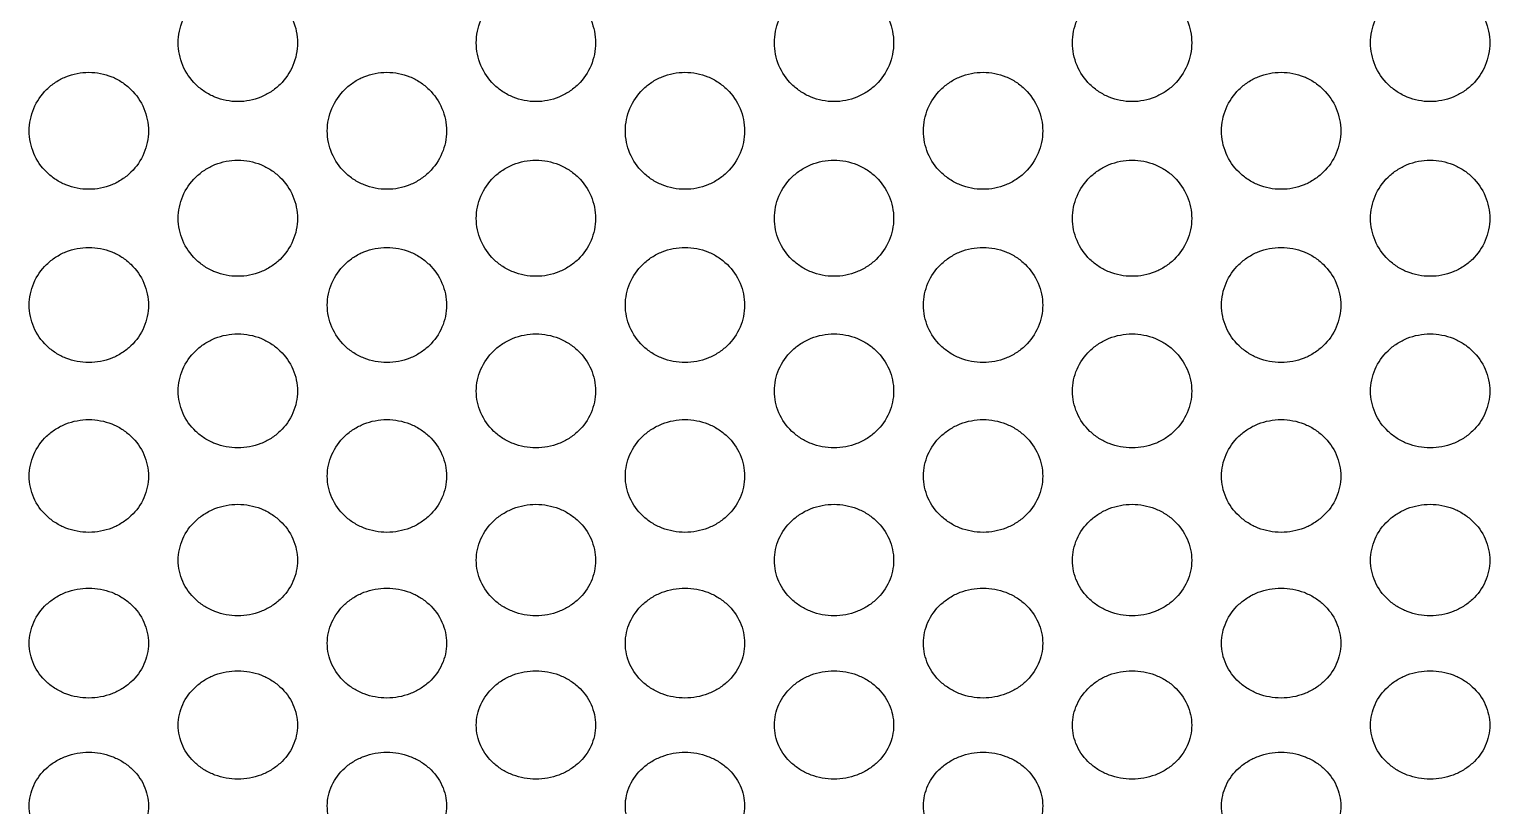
# Model space of a CAD drawing. Header units: millimetres. Extents: x 324 to 7054, y -67 to 2159.
# Drawn here: x 1766 to 1864, y 1424.6 to 1476.7 of the extents above; entities that cross this region are included whole.
import ezdxf

# ---------------------------------------------------------------- set-up
doc = ezdxf.new("R2010")
doc.units = ezdxf.units.MM
doc.header["$LTSCALE"] = 153.67
doc.layers.add('02___PRT_ALL_AXES', color=7, linetype='CONTINUOUS')

msp = doc.modelspace()

# ---------------------------------------------------------------- linework, layer by layer
at = {"layer": '02___PRT_ALL_AXES', "linetype": 'Continuous'}
for points in [[(1780.03476, 1471.86981), (1779.76893, 1471.87016), (1779.24531, 1471.92122), (1778.48961, 1472.14832), (1777.79947, 1472.51228), (1776.98616, 1473.16877), (1776.24385, 1474.26208), (1775.9302, 1475.81842), (1776.24394, 1477.3732), (1776.98437, 1478.47077), (1777.79615, 1479.13146), (1778.48659, 1479.49916), (1779.24381, 1479.72901), (1779.76846, 1479.78069), (1780.03476, 1479.78103)], [(1780.03476, 1479.78103), (1780.30058, 1479.78069), (1780.8242, 1479.7292), (1781.5799, 1479.5003), (1782.27004, 1479.13368), (1783.08335, 1478.47299), (1783.82566, 1477.37442), (1784.13932, 1475.81547), (1783.82557, 1474.2633), (1783.08514, 1473.17098), (1782.27336, 1472.51449), (1781.58292, 1472.14945), (1780.8257, 1471.92141), (1780.30105, 1471.87015), (1780.03476, 1471.86981)], [(1800.03476, 1471.86981), (1799.76893, 1471.87016), (1799.24531, 1471.92122), (1798.48961, 1472.14832), (1797.79947, 1472.51228), (1796.98616, 1473.16877), (1796.24385, 1474.26208), (1795.9302, 1475.81842), (1796.24394, 1477.3732), (1796.98437, 1478.47077), (1797.79615, 1479.13146), (1798.48659, 1479.49916), (1799.24381, 1479.72901), (1799.76846, 1479.78069), (1800.03476, 1479.78103)], [(1800.03476, 1479.78103), (1800.30058, 1479.78069), (1800.8242, 1479.7292), (1801.5799, 1479.5003), (1802.27004, 1479.13368), (1803.08335, 1478.47299), (1803.82566, 1477.37442), (1804.13932, 1475.81547), (1803.82557, 1474.2633), (1803.08514, 1473.17098), (1802.27336, 1472.51449), (1801.58292, 1472.14945), (1800.8257, 1471.92141), (1800.30105, 1471.87015), (1800.03476, 1471.86981)], [(1820.03476, 1471.86981), (1819.76893, 1471.87016), (1819.24531, 1471.92122), (1818.48961, 1472.14832), (1817.79947, 1472.51228), (1816.98616, 1473.16877), (1816.24385, 1474.26208), (1815.9302, 1475.81842), (1816.24394, 1477.3732), (1816.98437, 1478.47077), (1817.79615, 1479.13146), (1818.48659, 1479.49916), (1819.24381, 1479.72901), (1819.76846, 1479.78069), (1820.03476, 1479.78103)], [(1820.03476, 1479.78103), (1820.30058, 1479.78069), (1820.8242, 1479.7292), (1821.5799, 1479.5003), (1822.27004, 1479.13368), (1823.08335, 1478.47299), (1823.82566, 1477.37442), (1824.13932, 1475.81547), (1823.82557, 1474.2633), (1823.08514, 1473.17098), (1822.27336, 1472.51449), (1821.58292, 1472.14945), (1820.8257, 1471.92141), (1820.30105, 1471.87015), (1820.03476, 1471.86981)], [(1840.03476, 1471.86981), (1839.76893, 1471.87016), (1839.24531, 1471.92122), (1838.48961, 1472.14832), (1837.79947, 1472.51228), (1836.98616, 1473.16877), (1836.24385, 1474.26208), (1835.9302, 1475.81842), (1836.24394, 1477.3732), (1836.98437, 1478.47077), (1837.79615, 1479.13146), (1838.48659, 1479.49916), (1839.24381, 1479.72901), (1839.76846, 1479.78069), (1840.03476, 1479.78103)], [(1840.03476, 1479.78103), (1840.30058, 1479.78069), (1840.8242, 1479.7292), (1841.5799, 1479.5003), (1842.27004, 1479.13368), (1843.08335, 1478.47299), (1843.82566, 1477.37442), (1844.13932, 1475.81547), (1843.82557, 1474.2633), (1843.08514, 1473.17098), (1842.27336, 1472.51449), (1841.58292, 1472.14945), (1840.8257, 1471.92141), (1840.30105, 1471.87015), (1840.03476, 1471.86981)], [(1860.03476, 1471.86981), (1859.76893, 1471.87016), (1859.24531, 1471.92122), (1858.48961, 1472.14832), (1857.79947, 1472.51228), (1856.98616, 1473.16877), (1856.24385, 1474.26208), (1855.9302, 1475.81842), (1856.24394, 1477.3732), (1856.98437, 1478.47077), (1857.79615, 1479.13146), (1858.48659, 1479.49916), (1859.24381, 1479.72901), (1859.76846, 1479.78069), (1860.03476, 1479.78103)], [(1860.03476, 1479.78103), (1860.30058, 1479.78069), (1860.8242, 1479.7292), (1861.5799, 1479.5003), (1862.27004, 1479.13368), (1863.08335, 1478.47299), (1863.82566, 1477.37442), (1864.13932, 1475.81547), (1863.82557, 1474.2633), (1863.08514, 1473.17098), (1862.27336, 1472.51449), (1861.58292, 1472.14945), (1860.8257, 1471.92141), (1860.30105, 1471.87015), (1860.03476, 1471.86981)], [(1770.03476, 1465.98247), (1769.76893, 1465.98281), (1769.24531, 1466.03351), (1768.48961, 1466.25895), (1767.79947, 1466.62028), (1766.98616, 1467.27208), (1766.24385, 1468.35773), (1765.9302, 1469.90357), (1766.24394, 1471.44832), (1766.98437, 1472.53909), (1767.79615, 1473.19577), (1768.48659, 1473.56128), (1769.24381, 1473.78976), (1769.76846, 1473.84114), (1770.03476, 1473.84148)], [(1770.03476, 1473.84148), (1770.30058, 1473.84113), (1770.8242, 1473.78995), (1771.5799, 1473.56241), (1772.27004, 1473.19798), (1773.08335, 1472.54129), (1773.82566, 1471.44953), (1774.13932, 1469.90064), (1773.82557, 1468.35894), (1773.08514, 1467.27427), (1772.27336, 1466.62248), (1771.58292, 1466.26007), (1770.8257, 1466.03369), (1770.30105, 1465.9828), (1770.03476, 1465.98247)], [(1790.03476, 1465.98247), (1789.76893, 1465.98281), (1789.24531, 1466.03351), (1788.48961, 1466.25895), (1787.79947, 1466.62028), (1786.98616, 1467.27208), (1786.24385, 1468.35773), (1785.9302, 1469.90357), (1786.24394, 1471.44832), (1786.98437, 1472.53909), (1787.79615, 1473.19577), (1788.48659, 1473.56128), (1789.24381, 1473.78976), (1789.76846, 1473.84114), (1790.03476, 1473.84148)], [(1790.03476, 1473.84148), (1790.30058, 1473.84113), (1790.8242, 1473.78995), (1791.5799, 1473.56241), (1792.27004, 1473.19798), (1793.08335, 1472.54129), (1793.82566, 1471.44953), (1794.13932, 1469.90064), (1793.82557, 1468.35894), (1793.08514, 1467.27427), (1792.27336, 1466.62248), (1791.58292, 1466.26007), (1790.8257, 1466.03369), (1790.30105, 1465.9828), (1790.03476, 1465.98247)], [(1810.03476, 1465.98247), (1809.76893, 1465.98281), (1809.24531, 1466.03351), (1808.48961, 1466.25895), (1807.79947, 1466.62028), (1806.98616, 1467.27208), (1806.24385, 1468.35773), (1805.9302, 1469.90357), (1806.24394, 1471.44832), (1806.98437, 1472.53909), (1807.79615, 1473.19577), (1808.48659, 1473.56128), (1809.24381, 1473.78976), (1809.76846, 1473.84114), (1810.03476, 1473.84148)], [(1810.03476, 1473.84148), (1810.30058, 1473.84113), (1810.8242, 1473.78995), (1811.5799, 1473.56241), (1812.27004, 1473.19798), (1813.08335, 1472.54129), (1813.82566, 1471.44953), (1814.13932, 1469.90064), (1813.82557, 1468.35894), (1813.08514, 1467.27427), (1812.27336, 1466.62248), (1811.58292, 1466.26007), (1810.8257, 1466.03369), (1810.30105, 1465.9828), (1810.03476, 1465.98247)], [(1830.03476, 1465.98247), (1829.76893, 1465.98281), (1829.24531, 1466.03351), (1828.48961, 1466.25895), (1827.79947, 1466.62028), (1826.98616, 1467.27208), (1826.24385, 1468.35773), (1825.9302, 1469.90357), (1826.24394, 1471.44832), (1826.98437, 1472.53909), (1827.79615, 1473.19577), (1828.48659, 1473.56128), (1829.24381, 1473.78976), (1829.76846, 1473.84114), (1830.03476, 1473.84148)], [(1830.03476, 1473.84148), (1830.30058, 1473.84113), (1830.8242, 1473.78995), (1831.5799, 1473.56241), (1832.27004, 1473.19798), (1833.08335, 1472.54129), (1833.82566, 1471.44953), (1834.13932, 1469.90064), (1833.82557, 1468.35894), (1833.08514, 1467.27427), (1832.27336, 1466.62248), (1831.58292, 1466.26007), (1830.8257, 1466.03369), (1830.30105, 1465.9828), (1830.03476, 1465.98247)], [(1850.03476, 1465.98247), (1849.76893, 1465.98281), (1849.24531, 1466.03351), (1848.48961, 1466.25895), (1847.79947, 1466.62028), (1846.98616, 1467.27208), (1846.24385, 1468.35773), (1845.9302, 1469.90357), (1846.24394, 1471.44832), (1846.98437, 1472.53909), (1847.79615, 1473.19577), (1848.48659, 1473.56128), (1849.24381, 1473.78976), (1849.76846, 1473.84114), (1850.03476, 1473.84148)], [(1850.03476, 1473.84148), (1850.30058, 1473.84113), (1850.8242, 1473.78995), (1851.5799, 1473.56241), (1852.27004, 1473.19798), (1853.08335, 1472.54129), (1853.82566, 1471.44953), (1854.13932, 1469.90064), (1853.82557, 1468.35894), (1853.08514, 1467.27427), (1852.27336, 1466.62248), (1851.58292, 1466.26007), (1850.8257, 1466.03369), (1850.30105, 1465.9828), (1850.03476, 1465.98247)], [(1780.03476, 1460.14117), (1779.76893, 1460.1415), (1779.24531, 1460.19178), (1778.48961, 1460.41534), (1777.79947, 1460.77369), (1776.98616, 1461.42014), (1776.24385, 1462.49704), (1775.9302, 1464.03084), (1776.24394, 1465.564), (1776.98437, 1466.64688), (1777.79615, 1467.29891), (1778.48659, 1467.66184), (1779.24381, 1467.88874), (1779.76846, 1467.93976), (1780.03476, 1467.94009)], [(1780.03476, 1467.94009), (1780.30058, 1467.93975), (1780.8242, 1467.88892), (1781.5799, 1467.66297), (1782.27004, 1467.3011), (1783.08335, 1466.64907), (1783.82566, 1465.56521), (1784.13932, 1464.02793), (1783.82557, 1462.49824), (1783.08514, 1461.42232), (1782.27336, 1460.77586), (1781.58292, 1460.41646), (1780.8257, 1460.19196), (1780.30105, 1460.1415), (1780.03476, 1460.14117)], [(1800.03476, 1460.14117), (1799.76893, 1460.1415), (1799.24531, 1460.19178), (1798.48961, 1460.41534), (1797.79947, 1460.77369), (1796.98616, 1461.42014), (1796.24385, 1462.49704), (1795.9302, 1464.03084), (1796.24394, 1465.564), (1796.98437, 1466.64688), (1797.79615, 1467.29891), (1798.48659, 1467.66184), (1799.24381, 1467.88874), (1799.76846, 1467.93976), (1800.03476, 1467.94009)], [(1800.03476, 1467.94009), (1800.30058, 1467.93975), (1800.8242, 1467.88892), (1801.5799, 1467.66297), (1802.27004, 1467.3011), (1803.08335, 1466.64907), (1803.82566, 1465.56521), (1804.13932, 1464.02793), (1803.82557, 1462.49824), (1803.08514, 1461.42232), (1802.27336, 1460.77586), (1801.58292, 1460.41646), (1800.8257, 1460.19196), (1800.30105, 1460.1415), (1800.03476, 1460.14117)], [(1820.03476, 1460.14117), (1819.76893, 1460.1415), (1819.24531, 1460.19178), (1818.48961, 1460.41534), (1817.79947, 1460.77369), (1816.98616, 1461.42014), (1816.24385, 1462.49704), (1815.9302, 1464.03084), (1816.24394, 1465.564), (1816.98437, 1466.64688), (1817.79615, 1467.29891), (1818.48659, 1467.66184), (1819.24381, 1467.88874), (1819.76846, 1467.93976), (1820.03476, 1467.94009)], [(1820.03476, 1467.94009), (1820.30058, 1467.93975), (1820.8242, 1467.88892), (1821.5799, 1467.66297), (1822.27004, 1467.3011), (1823.08335, 1466.64907), (1823.82566, 1465.56521), (1824.13932, 1464.02793), (1823.82557, 1462.49824), (1823.08514, 1461.42232), (1822.27336, 1460.77586), (1821.58292, 1460.41646), (1820.8257, 1460.19196), (1820.30105, 1460.1415), (1820.03476, 1460.14117)], [(1840.03476, 1460.14117), (1839.76893, 1460.1415), (1839.24531, 1460.19178), (1838.48961, 1460.41534), (1837.79947, 1460.77369), (1836.98616, 1461.42014), (1836.24385, 1462.49704), (1835.9302, 1464.03084), (1836.24394, 1465.564), (1836.98437, 1466.64688), (1837.79615, 1467.29891), (1838.48659, 1467.66184), (1839.24381, 1467.88874), (1839.76846, 1467.93976), (1840.03476, 1467.94009)], [(1840.03476, 1467.94009), (1840.30058, 1467.93975), (1840.8242, 1467.88892), (1841.5799, 1467.66297), (1842.27004, 1467.3011), (1843.08335, 1466.64907), (1843.82566, 1465.56521), (1844.13932, 1464.02793), (1843.82557, 1462.49824), (1843.08514, 1461.42232), (1842.27336, 1460.77586), (1841.58292, 1460.41646), (1840.8257, 1460.19196), (1840.30105, 1460.1415), (1840.03476, 1460.14117)], [(1860.03476, 1460.14117), (1859.76893, 1460.1415), (1859.24531, 1460.19178), (1858.48961, 1460.41534), (1857.79947, 1460.77369), (1856.98616, 1461.42014), (1856.24385, 1462.49704), (1855.9302, 1464.03084), (1856.24394, 1465.564), (1856.98437, 1466.64688), (1857.79615, 1467.29891), (1858.48659, 1467.66184), (1859.24381, 1467.88874), (1859.76846, 1467.93976), (1860.03476, 1467.94009)], [(1860.03476, 1467.94009), (1860.30058, 1467.93975), (1860.8242, 1467.88892), (1861.5799, 1467.66297), (1862.27004, 1467.3011), (1863.08335, 1466.64907), (1863.82566, 1465.56521), (1864.13932, 1464.02793), (1863.82557, 1462.49824), (1863.08514, 1461.42232), (1862.27336, 1460.77586), (1861.58292, 1460.41646), (1860.8257, 1460.19196), (1860.30105, 1460.1415), (1860.03476, 1460.14117)], [(1770.03476, 1454.35175), (1769.76893, 1454.35208), (1769.24531, 1454.40188), (1768.48961, 1454.62334), (1767.79947, 1454.97834), (1766.98616, 1455.6188), (1766.24385, 1456.68588), (1765.9302, 1458.2061), (1766.24394, 1459.72615), (1766.98437, 1460.80005), (1767.79615, 1461.44676), (1768.48659, 1461.80677), (1769.24381, 1462.03184), (1769.76846, 1462.08246), (1770.03476, 1462.08279)], [(1770.03476, 1462.08279), (1770.30058, 1462.08245), (1770.8242, 1462.03203), (1771.5799, 1461.80789), (1772.27004, 1461.44894), (1773.08335, 1460.80222), (1773.82566, 1459.72734), (1774.13932, 1458.20322), (1773.82557, 1456.68707), (1773.08514, 1455.62096), (1772.27336, 1454.9805), (1771.58292, 1454.62445), (1770.8257, 1454.40206), (1770.30105, 1454.35208), (1770.03476, 1454.35175)], [(1790.03476, 1454.35175), (1789.76893, 1454.35208), (1789.24531, 1454.40188), (1788.48961, 1454.62334), (1787.79947, 1454.97834), (1786.98616, 1455.6188), (1786.24385, 1456.68588), (1785.9302, 1458.2061), (1786.24394, 1459.72615), (1786.98437, 1460.80005), (1787.79615, 1461.44676), (1788.48659, 1461.80677), (1789.24381, 1462.03184), (1789.76846, 1462.08246), (1790.03476, 1462.08279)], [(1790.03476, 1462.08279), (1790.30058, 1462.08245), (1790.8242, 1462.03203), (1791.5799, 1461.80789), (1792.27004, 1461.44894), (1793.08335, 1460.80222), (1793.82566, 1459.72734), (1794.13932, 1458.20322), (1793.82557, 1456.68707), (1793.08514, 1455.62096), (1792.27336, 1454.9805), (1791.58292, 1454.62445), (1790.8257, 1454.40206), (1790.30105, 1454.35208), (1790.03476, 1454.35175)], [(1810.03476, 1454.35175), (1809.76893, 1454.35208), (1809.24531, 1454.40188), (1808.48961, 1454.62334), (1807.79947, 1454.97834), (1806.98616, 1455.6188), (1806.24385, 1456.68588), (1805.9302, 1458.2061), (1806.24394, 1459.72615), (1806.98437, 1460.80005), (1807.79615, 1461.44676), (1808.48659, 1461.80677), (1809.24381, 1462.03184), (1809.76846, 1462.08246), (1810.03476, 1462.08279)], [(1810.03476, 1462.08279), (1810.30058, 1462.08245), (1810.8242, 1462.03203), (1811.5799, 1461.80789), (1812.27004, 1461.44894), (1813.08335, 1460.80222), (1813.82566, 1459.72734), (1814.13932, 1458.20322), (1813.82557, 1456.68707), (1813.08514, 1455.62096), (1812.27336, 1454.9805), (1811.58292, 1454.62445), (1810.8257, 1454.40206), (1810.30105, 1454.35208), (1810.03476, 1454.35175)], [(1830.03476, 1454.35175), (1829.76893, 1454.35208), (1829.24531, 1454.40188), (1828.48961, 1454.62334), (1827.79947, 1454.97834), (1826.98616, 1455.6188), (1826.24385, 1456.68588), (1825.9302, 1458.2061), (1826.24394, 1459.72615), (1826.98437, 1460.80005), (1827.79615, 1461.44676), (1828.48659, 1461.80677), (1829.24381, 1462.03184), (1829.76846, 1462.08246), (1830.03476, 1462.08279)], [(1830.03476, 1462.08279), (1830.30058, 1462.08245), (1830.8242, 1462.03203), (1831.5799, 1461.80789), (1832.27004, 1461.44894), (1833.08335, 1460.80222), (1833.82566, 1459.72734), (1834.13932, 1458.20322), (1833.82557, 1456.68707), (1833.08514, 1455.62096), (1832.27336, 1454.9805), (1831.58292, 1454.62445), (1830.8257, 1454.40206), (1830.30105, 1454.35208), (1830.03476, 1454.35175)], [(1850.03476, 1454.35175), (1849.76893, 1454.35208), (1849.24531, 1454.40188), (1848.48961, 1454.62334), (1847.79947, 1454.97834), (1846.98616, 1455.6188), (1846.24385, 1456.68588), (1845.9302, 1458.2061), (1846.24394, 1459.72615), (1846.98437, 1460.80005), (1847.79615, 1461.44676), (1848.48659, 1461.80677), (1849.24381, 1462.03184), (1849.76846, 1462.08246), (1850.03476, 1462.08279)], [(1850.03476, 1462.08279), (1850.30058, 1462.08245), (1850.8242, 1462.03203), (1851.5799, 1461.80789), (1852.27004, 1461.44894), (1853.08335, 1460.80222), (1853.82566, 1459.72734), (1854.13932, 1458.20322), (1853.82557, 1456.68707), (1853.08514, 1455.62096), (1852.27336, 1454.9805), (1851.58292, 1454.62445), (1850.8257, 1454.40206), (1850.30105, 1454.35208), (1850.03476, 1454.35175)], [(1780.03476, 1448.62001), (1779.76893, 1448.62034), (1779.24531, 1448.66962), (1778.48961, 1448.88876), (1777.79947, 1449.24005), (1776.98616, 1449.87388), (1776.24385, 1450.93006), (1775.9302, 1452.43519), (1776.24394, 1453.94059), (1776.98437, 1455.00444), (1777.79615, 1455.6452), (1778.48659, 1456.00192), (1779.24381, 1456.22494), (1779.76846, 1456.2751), (1780.03476, 1456.27543)], [(1780.03476, 1456.27543), (1780.30058, 1456.2751), (1780.8242, 1456.22513), (1781.5799, 1456.00303), (1782.27004, 1455.64736), (1783.08335, 1455.0066), (1783.82566, 1453.94177), (1784.13932, 1452.43233), (1783.82557, 1450.93124), (1783.08514, 1449.87602), (1782.27336, 1449.24218), (1781.58292, 1448.88985), (1780.8257, 1448.6698), (1780.30105, 1448.62034), (1780.03476, 1448.62001)], [(1800.03476, 1448.62001), (1799.76893, 1448.62034), (1799.24531, 1448.66962), (1798.48961, 1448.88876), (1797.79947, 1449.24005), (1796.98616, 1449.87388), (1796.24385, 1450.93006), (1795.9302, 1452.43519), (1796.24394, 1453.94059), (1796.98437, 1455.00444), (1797.79615, 1455.6452), (1798.48659, 1456.00192), (1799.24381, 1456.22494), (1799.76846, 1456.2751), (1800.03476, 1456.27543)], [(1800.03476, 1456.27543), (1800.30058, 1456.2751), (1800.8242, 1456.22513), (1801.5799, 1456.00303), (1802.27004, 1455.64736), (1803.08335, 1455.0066), (1803.82566, 1453.94177), (1804.13932, 1452.43233), (1803.82557, 1450.93124), (1803.08514, 1449.87602), (1802.27336, 1449.24218), (1801.58292, 1448.88985), (1800.8257, 1448.6698), (1800.30105, 1448.62034), (1800.03476, 1448.62001)], [(1820.03476, 1448.62001), (1819.76893, 1448.62034), (1819.24531, 1448.66962), (1818.48961, 1448.88876), (1817.79947, 1449.24005), (1816.98616, 1449.87388), (1816.24385, 1450.93006), (1815.9302, 1452.43519), (1816.24394, 1453.94059), (1816.98437, 1455.00444), (1817.79615, 1455.6452), (1818.48659, 1456.00192), (1819.24381, 1456.22494), (1819.76846, 1456.2751), (1820.03476, 1456.27543)], [(1820.03476, 1456.27543), (1820.30058, 1456.2751), (1820.8242, 1456.22513), (1821.5799, 1456.00303), (1822.27004, 1455.64736), (1823.08335, 1455.0066), (1823.82566, 1453.94177), (1824.13932, 1452.43233), (1823.82557, 1450.93124), (1823.08514, 1449.87602), (1822.27336, 1449.24218), (1821.58292, 1448.88985), (1820.8257, 1448.6698), (1820.30105, 1448.62034), (1820.03476, 1448.62001)], [(1840.03476, 1448.62001), (1839.76893, 1448.62034), (1839.24531, 1448.66962), (1838.48961, 1448.88876), (1837.79947, 1449.24005), (1836.98616, 1449.87388), (1836.24385, 1450.93006), (1835.9302, 1452.43519), (1836.24394, 1453.94059), (1836.98437, 1455.00444), (1837.79615, 1455.6452), (1838.48659, 1456.00192), (1839.24381, 1456.22494), (1839.76846, 1456.2751), (1840.03476, 1456.27543)], [(1840.03476, 1456.27543), (1840.30058, 1456.2751), (1840.8242, 1456.22513), (1841.5799, 1456.00303), (1842.27004, 1455.64736), (1843.08335, 1455.0066), (1843.82566, 1453.94177), (1844.13932, 1452.43233), (1843.82557, 1450.93124), (1843.08514, 1449.87602), (1842.27336, 1449.24218), (1841.58292, 1448.88985), (1840.8257, 1448.6698), (1840.30105, 1448.62034), (1840.03476, 1448.62001)], [(1860.03476, 1448.62001), (1859.76893, 1448.62034), (1859.24531, 1448.66962), (1858.48961, 1448.88876), (1857.79947, 1449.24005), (1856.98616, 1449.87388), (1856.24385, 1450.93006), (1855.9302, 1452.43519), (1856.24394, 1453.94059), (1856.98437, 1455.00444), (1857.79615, 1455.6452), (1858.48659, 1456.00192), (1859.24381, 1456.22494), (1859.76846, 1456.2751), (1860.03476, 1456.27543)], [(1860.03476, 1456.27543), (1860.30058, 1456.2751), (1860.8242, 1456.22513), (1861.5799, 1456.00303), (1862.27004, 1455.64736), (1863.08335, 1455.0066), (1863.82566, 1453.94177), (1864.13932, 1452.43233), (1863.82557, 1450.93124), (1863.08514, 1449.87602), (1862.27336, 1449.24218), (1861.58292, 1448.88985), (1860.8257, 1448.6698), (1860.30105, 1448.62034), (1860.03476, 1448.62001)], [(1770.03476, 1442.95169), (1769.76893, 1442.95202), (1769.24531, 1443.00072), (1768.48961, 1443.21732), (1767.79947, 1443.56456), (1766.98616, 1444.19112), (1766.24385, 1445.23535), (1765.9302, 1446.72387), (1766.24394, 1448.21313), (1766.98437, 1449.26587), (1767.79615, 1449.90002), (1768.48659, 1450.25309), (1769.24381, 1450.47385), (1769.76846, 1450.5235), (1770.03476, 1450.52383)], [(1770.03476, 1450.52383), (1770.30058, 1450.5235), (1770.8242, 1450.47403), (1771.5799, 1450.25419), (1772.27004, 1449.90216), (1773.08335, 1449.268), (1773.82566, 1448.21429), (1774.13932, 1446.72104), (1773.82557, 1445.23652), (1773.08514, 1444.19323), (1772.27336, 1443.56666), (1771.58292, 1443.2184), (1770.8257, 1443.0009), (1770.30105, 1442.95201), (1770.03476, 1442.95169)], [(1790.03476, 1442.95169), (1789.76893, 1442.95202), (1789.24531, 1443.00072), (1788.48961, 1443.21732), (1787.79947, 1443.56456), (1786.98616, 1444.19112), (1786.24385, 1445.23535), (1785.9302, 1446.72387), (1786.24394, 1448.21313), (1786.98437, 1449.26587), (1787.79615, 1449.90002), (1788.48659, 1450.25309), (1789.24381, 1450.47385), (1789.76846, 1450.5235), (1790.03476, 1450.52383)], [(1790.03476, 1450.52383), (1790.30058, 1450.5235), (1790.8242, 1450.47403), (1791.5799, 1450.25419), (1792.27004, 1449.90216), (1793.08335, 1449.268), (1793.82566, 1448.21429), (1794.13932, 1446.72104), (1793.82557, 1445.23652), (1793.08514, 1444.19323), (1792.27336, 1443.56666), (1791.58292, 1443.2184), (1790.8257, 1443.0009), (1790.30105, 1442.95201), (1790.03476, 1442.95169)], [(1810.03476, 1442.95169), (1809.76893, 1442.95202), (1809.24531, 1443.00072), (1808.48961, 1443.21732), (1807.79947, 1443.56456), (1806.98616, 1444.19112), (1806.24385, 1445.23535), (1805.9302, 1446.72387), (1806.24394, 1448.21313), (1806.98437, 1449.26587), (1807.79615, 1449.90002), (1808.48659, 1450.25309), (1809.24381, 1450.47385), (1809.76846, 1450.5235), (1810.03476, 1450.52383)], [(1810.03476, 1450.52383), (1810.30058, 1450.5235), (1810.8242, 1450.47403), (1811.5799, 1450.25419), (1812.27004, 1449.90216), (1813.08335, 1449.268), (1813.82566, 1448.21429), (1814.13932, 1446.72104), (1813.82557, 1445.23652), (1813.08514, 1444.19323), (1812.27336, 1443.56666), (1811.58292, 1443.2184), (1810.8257, 1443.0009), (1810.30105, 1442.95201), (1810.03476, 1442.95169)], [(1830.03476, 1442.95169), (1829.76893, 1442.95202), (1829.24531, 1443.00072), (1828.48961, 1443.21732), (1827.79947, 1443.56456), (1826.98616, 1444.19112), (1826.24385, 1445.23535), (1825.9302, 1446.72387), (1826.24394, 1448.21313), (1826.98437, 1449.26587), (1827.79615, 1449.90002), (1828.48659, 1450.25309), (1829.24381, 1450.47385), (1829.76846, 1450.5235), (1830.03476, 1450.52383)], [(1830.03476, 1450.52383), (1830.30058, 1450.5235), (1830.8242, 1450.47403), (1831.5799, 1450.25419), (1832.27004, 1449.90216), (1833.08335, 1449.268), (1833.82566, 1448.21429), (1834.13932, 1446.72104), (1833.82557, 1445.23652), (1833.08514, 1444.19323), (1832.27336, 1443.56666), (1831.58292, 1443.2184), (1830.8257, 1443.0009), (1830.30105, 1442.95201), (1830.03476, 1442.95169)], [(1850.03476, 1442.95169), (1849.76893, 1442.95202), (1849.24531, 1443.00072), (1848.48961, 1443.21732), (1847.79947, 1443.56456), (1846.98616, 1444.19112), (1846.24385, 1445.23535), (1845.9302, 1446.72387), (1846.24394, 1448.21313), (1846.98437, 1449.26587), (1847.79615, 1449.90002), (1848.48659, 1450.25309), (1849.24381, 1450.47385), (1849.76846, 1450.5235), (1850.03476, 1450.52383)], [(1850.03476, 1450.52383), (1850.30058, 1450.5235), (1850.8242, 1450.47403), (1851.5799, 1450.25419), (1852.27004, 1449.90216), (1853.08335, 1449.268), (1853.82566, 1448.21429), (1854.13932, 1446.72104), (1853.82557, 1445.23652), (1853.08514, 1444.19323), (1852.27336, 1443.56666), (1851.58292, 1443.2184), (1850.8257, 1443.0009), (1850.30105, 1442.95201), (1850.03476, 1442.95169)], [(1780.03476, 1437.35247), (1779.76893, 1437.35279), (1779.24531, 1437.40087), (1778.48961, 1437.61471), (1777.79947, 1437.95754), (1776.98616, 1438.57622), (1776.24385, 1439.60745), (1775.9302, 1441.07787), (1776.24394, 1442.54949), (1776.98437, 1443.59006), (1777.79615, 1444.21698), (1778.48659, 1444.56605), (1779.24381, 1444.78432), (1779.76846, 1444.83342), (1780.03476, 1444.83374)], [(1780.03476, 1444.83374), (1780.30058, 1444.83341), (1780.8242, 1444.7845), (1781.5799, 1444.56714), (1782.27004, 1444.21909), (1783.08335, 1443.59217), (1783.82566, 1442.55064), (1784.13932, 1441.07508), (1783.82557, 1439.6086), (1783.08514, 1438.5783), (1782.27336, 1437.95962), (1781.58292, 1437.61578), (1780.8257, 1437.40105), (1780.30105, 1437.35278), (1780.03476, 1437.35247)], [(1800.03476, 1437.35247), (1799.76893, 1437.35279), (1799.24531, 1437.40087), (1798.48961, 1437.61471), (1797.79947, 1437.95754), (1796.98616, 1438.57622), (1796.24385, 1439.60745), (1795.9302, 1441.07787), (1796.24394, 1442.54949), (1796.98437, 1443.59006), (1797.79615, 1444.21698), (1798.48659, 1444.56605), (1799.24381, 1444.78432), (1799.76846, 1444.83342), (1800.03476, 1444.83374)], [(1800.03476, 1444.83374), (1800.30058, 1444.83341), (1800.8242, 1444.7845), (1801.5799, 1444.56714), (1802.27004, 1444.21909), (1803.08335, 1443.59217), (1803.82566, 1442.55064), (1804.13932, 1441.07508), (1803.82557, 1439.6086), (1803.08514, 1438.5783), (1802.27336, 1437.95962), (1801.58292, 1437.61578), (1800.8257, 1437.40105), (1800.30105, 1437.35278), (1800.03476, 1437.35247)], [(1820.03476, 1437.35247), (1819.76893, 1437.35279), (1819.24531, 1437.40087), (1818.48961, 1437.61471), (1817.79947, 1437.95754), (1816.98616, 1438.57622), (1816.24385, 1439.60745), (1815.9302, 1441.07787), (1816.24394, 1442.54949), (1816.98437, 1443.59006), (1817.79615, 1444.21698), (1818.48659, 1444.56605), (1819.24381, 1444.78432), (1819.76846, 1444.83342), (1820.03476, 1444.83374)], [(1820.03476, 1444.83374), (1820.30058, 1444.83341), (1820.8242, 1444.7845), (1821.5799, 1444.56714), (1822.27004, 1444.21909), (1823.08335, 1443.59217), (1823.82566, 1442.55064), (1824.13932, 1441.07508), (1823.82557, 1439.6086), (1823.08514, 1438.5783), (1822.27336, 1437.95962), (1821.58292, 1437.61578), (1820.8257, 1437.40105), (1820.30105, 1437.35278), (1820.03476, 1437.35247)], [(1840.03476, 1437.35247), (1839.76893, 1437.35279), (1839.24531, 1437.40087), (1838.48961, 1437.61471), (1837.79947, 1437.95754), (1836.98616, 1438.57622), (1836.24385, 1439.60745), (1835.9302, 1441.07787), (1836.24394, 1442.54949), (1836.98437, 1443.59006), (1837.79615, 1444.21698), (1838.48659, 1444.56605), (1839.24381, 1444.78432), (1839.76846, 1444.83342), (1840.03476, 1444.83374)], [(1840.03476, 1444.83374), (1840.30058, 1444.83341), (1840.8242, 1444.7845), (1841.5799, 1444.56714), (1842.27004, 1444.21909), (1843.08335, 1443.59217), (1843.82566, 1442.55064), (1844.13932, 1441.07508), (1843.82557, 1439.6086), (1843.08514, 1438.5783), (1842.27336, 1437.95962), (1841.58292, 1437.61578), (1840.8257, 1437.40105), (1840.30105, 1437.35278), (1840.03476, 1437.35247)], [(1860.03476, 1437.35247), (1859.76893, 1437.35279), (1859.24531, 1437.40087), (1858.48961, 1437.61471), (1857.79947, 1437.95754), (1856.98616, 1438.57622), (1856.24385, 1439.60745), (1855.9302, 1441.07787), (1856.24394, 1442.54949), (1856.98437, 1443.59006), (1857.79615, 1444.21698), (1858.48659, 1444.56605), (1859.24381, 1444.78432), (1859.76846, 1444.83342), (1860.03476, 1444.83374)], [(1860.03476, 1444.83374), (1860.30058, 1444.83341), (1860.8242, 1444.7845), (1861.5799, 1444.56714), (1862.27004, 1444.21909), (1863.08335, 1443.59217), (1863.82566, 1442.55064), (1864.13932, 1441.07508), (1863.82557, 1439.6086), (1863.08514, 1438.5783), (1862.27336, 1437.95962), (1861.58292, 1437.61578), (1860.8257, 1437.40105), (1860.30105, 1437.35278), (1860.03476, 1437.35247)], [(1770.03476, 1431.82794), (1769.76893, 1431.82826), (1769.24531, 1431.87567), (1768.48961, 1432.08653), (1767.79947, 1432.42462), (1766.98616, 1433.03478), (1766.24385, 1434.05198), (1765.9302, 1435.50284), (1766.24394, 1436.95535), (1766.98437, 1437.98271), (1767.79615, 1438.60177), (1768.48659, 1438.94649), (1769.24381, 1439.16205), (1769.76846, 1439.21054), (1770.03476, 1439.21085)], [(1770.03476, 1439.21085), (1770.30058, 1439.21053), (1770.8242, 1439.16223), (1771.5799, 1438.94756), (1772.27004, 1438.60385), (1773.08335, 1437.98479), (1773.82566, 1436.95648), (1774.13932, 1435.50008), (1773.82557, 1434.05312), (1773.08514, 1433.03684), (1772.27336, 1432.42667), (1771.58292, 1432.08758), (1770.8257, 1431.87584), (1770.30105, 1431.82825), (1770.03476, 1431.82794)], [(1790.03476, 1431.82794), (1789.76893, 1431.82826), (1789.24531, 1431.87567), (1788.48961, 1432.08653), (1787.79947, 1432.42462), (1786.98616, 1433.03478), (1786.24385, 1434.05198), (1785.9302, 1435.50284), (1786.24394, 1436.95535), (1786.98437, 1437.98271), (1787.79615, 1438.60177), (1788.48659, 1438.94649), (1789.24381, 1439.16205), (1789.76846, 1439.21054), (1790.03476, 1439.21085)], [(1790.03476, 1439.21085), (1790.30058, 1439.21053), (1790.8242, 1439.16223), (1791.5799, 1438.94756), (1792.27004, 1438.60385), (1793.08335, 1437.98479), (1793.82566, 1436.95648), (1794.13932, 1435.50008), (1793.82557, 1434.05312), (1793.08514, 1433.03684), (1792.27336, 1432.42667), (1791.58292, 1432.08758), (1790.8257, 1431.87584), (1790.30105, 1431.82825), (1790.03476, 1431.82794)], [(1810.03476, 1431.82794), (1809.76893, 1431.82826), (1809.24531, 1431.87567), (1808.48961, 1432.08653), (1807.79947, 1432.42462), (1806.98616, 1433.03478), (1806.24385, 1434.05198), (1805.9302, 1435.50284), (1806.24394, 1436.95535), (1806.98437, 1437.98271), (1807.79615, 1438.60177), (1808.48659, 1438.94649), (1809.24381, 1439.16205), (1809.76846, 1439.21054), (1810.03476, 1439.21085)], [(1810.03476, 1439.21085), (1810.30058, 1439.21053), (1810.8242, 1439.16223), (1811.5799, 1438.94756), (1812.27004, 1438.60385), (1813.08335, 1437.98479), (1813.82566, 1436.95648), (1814.13932, 1435.50008), (1813.82557, 1434.05312), (1813.08514, 1433.03684), (1812.27336, 1432.42667), (1811.58292, 1432.08758), (1810.8257, 1431.87584), (1810.30105, 1431.82825), (1810.03476, 1431.82794)], [(1830.03476, 1431.82794), (1829.76893, 1431.82826), (1829.24531, 1431.87567), (1828.48961, 1432.08653), (1827.79947, 1432.42462), (1826.98616, 1433.03478), (1826.24385, 1434.05198), (1825.9302, 1435.50284), (1826.24394, 1436.95535), (1826.98437, 1437.98271), (1827.79615, 1438.60177), (1828.48659, 1438.94649), (1829.24381, 1439.16205), (1829.76846, 1439.21054), (1830.03476, 1439.21085)], [(1830.03476, 1439.21085), (1830.30058, 1439.21053), (1830.8242, 1439.16223), (1831.5799, 1438.94756), (1832.27004, 1438.60385), (1833.08335, 1437.98479), (1833.82566, 1436.95648), (1834.13932, 1435.50008), (1833.82557, 1434.05312), (1833.08514, 1433.03684), (1832.27336, 1432.42667), (1831.58292, 1432.08758), (1830.8257, 1431.87584), (1830.30105, 1431.82825), (1830.03476, 1431.82794)], [(1850.03476, 1431.82794), (1849.76893, 1431.82826), (1849.24531, 1431.87567), (1848.48961, 1432.08653), (1847.79947, 1432.42462), (1846.98616, 1433.03478), (1846.24385, 1434.05198), (1845.9302, 1435.50284), (1846.24394, 1436.95535), (1846.98437, 1437.98271), (1847.79615, 1438.60177), (1848.48659, 1438.94649), (1849.24381, 1439.16205), (1849.76846, 1439.21054), (1850.03476, 1439.21085)], [(1850.03476, 1439.21085), (1850.30058, 1439.21053), (1850.8242, 1439.16223), (1851.5799, 1438.94756), (1852.27004, 1438.60385), (1853.08335, 1437.98479), (1853.82566, 1436.95648), (1854.13932, 1435.50008), (1853.82557, 1434.05312), (1853.08514, 1433.03684), (1852.27336, 1432.42667), (1851.58292, 1432.08758), (1850.8257, 1431.87584), (1850.30105, 1431.82825), (1850.03476, 1431.82794)], [(1780.03476, 1426.38364), (1779.76893, 1426.38395), (1779.24531, 1426.43064), (1778.48961, 1426.63832), (1777.79947, 1426.97133), (1776.98616, 1427.57237), (1776.24385, 1428.57452), (1775.9302, 1430.00435), (1776.24394, 1431.4363), (1776.98437, 1432.44943), (1777.79615, 1433.06), (1778.48659, 1433.40002), (1779.24381, 1433.61266), (1779.76846, 1433.66049), (1780.03476, 1433.66081)], [(1780.03476, 1433.66081), (1780.30058, 1433.66049), (1780.8242, 1433.61284), (1781.5799, 1433.40108), (1782.27004, 1433.06205), (1783.08335, 1432.45148), (1783.82566, 1431.43742), (1784.13932, 1430.00164), (1783.82557, 1428.57564), (1783.08514, 1427.57439), (1782.27336, 1426.97335), (1781.58292, 1426.63936), (1780.8257, 1426.43081), (1780.30105, 1426.38394), (1780.03476, 1426.38364)], [(1800.03476, 1426.38364), (1799.76893, 1426.38395), (1799.24531, 1426.43064), (1798.48961, 1426.63832), (1797.79947, 1426.97133), (1796.98616, 1427.57237), (1796.24385, 1428.57452), (1795.9302, 1430.00435), (1796.24394, 1431.4363), (1796.98437, 1432.44943), (1797.79615, 1433.06), (1798.48659, 1433.40002), (1799.24381, 1433.61266), (1799.76846, 1433.66049), (1800.03476, 1433.66081)], [(1800.03476, 1433.66081), (1800.30058, 1433.66049), (1800.8242, 1433.61284), (1801.5799, 1433.40108), (1802.27004, 1433.06205), (1803.08335, 1432.45148), (1803.82566, 1431.43742), (1804.13932, 1430.00164), (1803.82557, 1428.57564), (1803.08514, 1427.57439), (1802.27336, 1426.97335), (1801.58292, 1426.63936), (1800.8257, 1426.43081), (1800.30105, 1426.38394), (1800.03476, 1426.38364)], [(1820.03476, 1426.38364), (1819.76893, 1426.38395), (1819.24531, 1426.43064), (1818.48961, 1426.63832), (1817.79947, 1426.97133), (1816.98616, 1427.57237), (1816.24385, 1428.57452), (1815.9302, 1430.00435), (1816.24394, 1431.4363), (1816.98437, 1432.44943), (1817.79615, 1433.06), (1818.48659, 1433.40002), (1819.24381, 1433.61266), (1819.76846, 1433.66049), (1820.03476, 1433.66081)], [(1820.03476, 1433.66081), (1820.30058, 1433.66049), (1820.8242, 1433.61284), (1821.5799, 1433.40108), (1822.27004, 1433.06205), (1823.08335, 1432.45148), (1823.82566, 1431.43742), (1824.13932, 1430.00164), (1823.82557, 1428.57564), (1823.08514, 1427.57439), (1822.27336, 1426.97335), (1821.58292, 1426.63936), (1820.8257, 1426.43081), (1820.30105, 1426.38394), (1820.03476, 1426.38364)], [(1840.03476, 1426.38364), (1839.76893, 1426.38395), (1839.24531, 1426.43064), (1838.48961, 1426.63832), (1837.79947, 1426.97133), (1836.98616, 1427.57237), (1836.24385, 1428.57452), (1835.9302, 1430.00435), (1836.24394, 1431.4363), (1836.98437, 1432.44943), (1837.79615, 1433.06), (1838.48659, 1433.40002), (1839.24381, 1433.61266), (1839.76846, 1433.66049), (1840.03476, 1433.66081)], [(1840.03476, 1433.66081), (1840.30058, 1433.66049), (1840.8242, 1433.61284), (1841.5799, 1433.40108), (1842.27004, 1433.06205), (1843.08335, 1432.45148), (1843.82566, 1431.43742), (1844.13932, 1430.00164), (1843.82557, 1428.57564), (1843.08514, 1427.57439), (1842.27336, 1426.97335), (1841.58292, 1426.63936), (1840.8257, 1426.43081), (1840.30105, 1426.38394), (1840.03476, 1426.38364)], [(1860.03476, 1426.38364), (1859.76893, 1426.38395), (1859.24531, 1426.43064), (1858.48961, 1426.63832), (1857.79947, 1426.97133), (1856.98616, 1427.57237), (1856.24385, 1428.57452), (1855.9302, 1430.00435), (1856.24394, 1431.4363), (1856.98437, 1432.44943), (1857.79615, 1433.06), (1858.48659, 1433.40002), (1859.24381, 1433.61266), (1859.76846, 1433.66049), (1860.03476, 1433.66081)], [(1860.03476, 1433.66081), (1860.30058, 1433.66049), (1860.8242, 1433.61284), (1861.5799, 1433.40108), (1862.27004, 1433.06205), (1863.08335, 1432.45148), (1863.82566, 1431.43742), (1864.13932, 1430.00164), (1863.82557, 1428.57564), (1863.08514, 1427.57439), (1862.27336, 1426.97335), (1861.58292, 1426.63936), (1860.8257, 1426.43081), (1860.30105, 1426.38394), (1860.03476, 1426.38364)], [(1770.03476, 1421.02501), (1769.76893, 1421.02532), (1769.24531, 1421.07125), (1768.48961, 1421.27554), (1767.79947, 1421.60312), (1766.98616, 1422.19444), (1766.24385, 1423.18054), (1765.9302, 1424.58792), (1766.24394, 1425.99787), (1766.98437, 1426.99575), (1767.79615, 1427.59722), (1768.48659, 1427.93221), (1769.24381, 1428.14172), (1769.76846, 1428.18885), (1770.03476, 1428.18915)], [(1770.03476, 1428.18915), (1770.30058, 1428.18884), (1770.8242, 1428.14189), (1771.5799, 1427.93325), (1772.27004, 1427.59925), (1773.08335, 1426.99777), (1773.82566, 1425.99897), (1774.13932, 1424.58525), (1773.82557, 1423.18164), (1773.08514, 1422.19643), (1772.27336, 1421.60511), (1771.58292, 1421.27656), (1770.8257, 1421.07142), (1770.30105, 1421.02531), (1770.03476, 1421.02501)], [(1790.03476, 1421.02501), (1789.76893, 1421.02532), (1789.24531, 1421.07125), (1788.48961, 1421.27554), (1787.79947, 1421.60312), (1786.98616, 1422.19444), (1786.24385, 1423.18054), (1785.9302, 1424.58792), (1786.24394, 1425.99787), (1786.98437, 1426.99575), (1787.79615, 1427.59722), (1788.48659, 1427.93221), (1789.24381, 1428.14172), (1789.76846, 1428.18885), (1790.03476, 1428.18915)], [(1790.03476, 1428.18915), (1790.30058, 1428.18884), (1790.8242, 1428.14189), (1791.5799, 1427.93325), (1792.27004, 1427.59925), (1793.08335, 1426.99777), (1793.82566, 1425.99897), (1794.13932, 1424.58525), (1793.82557, 1423.18164), (1793.08514, 1422.19643), (1792.27336, 1421.60511), (1791.58292, 1421.27656), (1790.8257, 1421.07142), (1790.30105, 1421.02531), (1790.03476, 1421.02501)], [(1810.03476, 1421.02501), (1809.76893, 1421.02532), (1809.24531, 1421.07125), (1808.48961, 1421.27554), (1807.79947, 1421.60312), (1806.98616, 1422.19444), (1806.24385, 1423.18054), (1805.9302, 1424.58792), (1806.24394, 1425.99787), (1806.98437, 1426.99575), (1807.79615, 1427.59722), (1808.48659, 1427.93221), (1809.24381, 1428.14172), (1809.76846, 1428.18885), (1810.03476, 1428.18915)], [(1810.03476, 1428.18915), (1810.30058, 1428.18884), (1810.8242, 1428.14189), (1811.5799, 1427.93325), (1812.27004, 1427.59925), (1813.08335, 1426.99777), (1813.82566, 1425.99897), (1814.13932, 1424.58525), (1813.82557, 1423.18164), (1813.08514, 1422.19643), (1812.27336, 1421.60511), (1811.58292, 1421.27656), (1810.8257, 1421.07142), (1810.30105, 1421.02531), (1810.03476, 1421.02501)], [(1830.03476, 1421.02501), (1829.76893, 1421.02532), (1829.24531, 1421.07125), (1828.48961, 1421.27554), (1827.79947, 1421.60312), (1826.98616, 1422.19444), (1826.24385, 1423.18054), (1825.9302, 1424.58792), (1826.24394, 1425.99787), (1826.98437, 1426.99575), (1827.79615, 1427.59722), (1828.48659, 1427.93221), (1829.24381, 1428.14172), (1829.76846, 1428.18885), (1830.03476, 1428.18915)], [(1830.03476, 1428.18915), (1830.30058, 1428.18884), (1830.8242, 1428.14189), (1831.5799, 1427.93325), (1832.27004, 1427.59925), (1833.08335, 1426.99777), (1833.82566, 1425.99897), (1834.13932, 1424.58525), (1833.82557, 1423.18164), (1833.08514, 1422.19643), (1832.27336, 1421.60511), (1831.58292, 1421.27656), (1830.8257, 1421.07142), (1830.30105, 1421.02531), (1830.03476, 1421.02501)], [(1850.03476, 1421.02501), (1849.76893, 1421.02532), (1849.24531, 1421.07125), (1848.48961, 1421.27554), (1847.79947, 1421.60312), (1846.98616, 1422.19444), (1846.24385, 1423.18054), (1845.9302, 1424.58792), (1846.24394, 1425.99787), (1846.98437, 1426.99575), (1847.79615, 1427.59722), (1848.48659, 1427.93221), (1849.24381, 1428.14172), (1849.76846, 1428.18885), (1850.03476, 1428.18915)], [(1850.03476, 1428.18915), (1850.30058, 1428.18884), (1850.8242, 1428.14189), (1851.5799, 1427.93325), (1852.27004, 1427.59925), (1853.08335, 1426.99777), (1853.82566, 1425.99897), (1854.13932, 1424.58525), (1853.82557, 1423.18164), (1853.08514, 1422.19643), (1852.27336, 1421.60511), (1851.58292, 1421.27656), (1850.8257, 1421.07142), (1850.30105, 1421.02531), (1850.03476, 1421.02501)]]:
    msp.add_open_spline(points, degree=3, knots=[0, 0, 0, 0, 0.0625, 0.125, 0.1875, 0.25, 0.375, 0.5, 0.625, 0.75, 0.8125, 0.875, 0.9375, 1, 1, 1, 1], dxfattribs=at)

doc.saveas('drawing.dxf')
